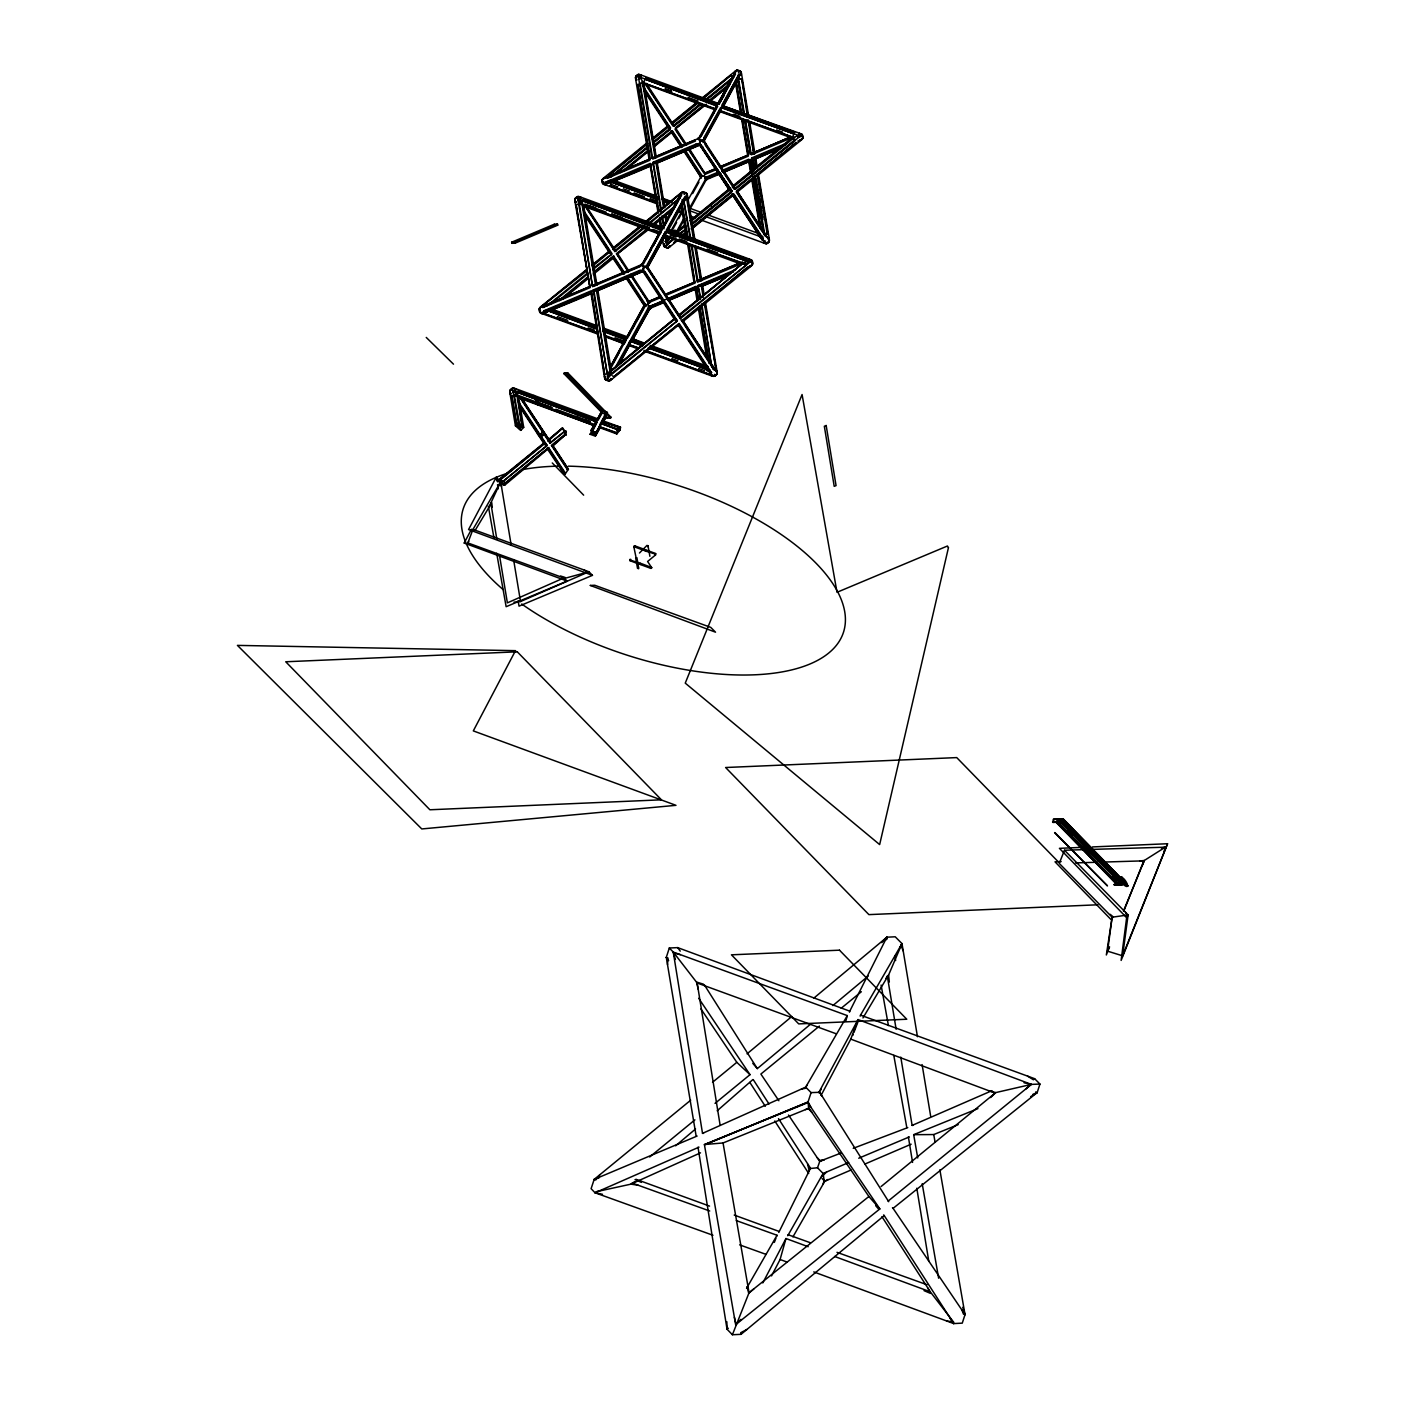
<?xml version="1.0" encoding="UTF-8"?>
<svg xmlns="http://www.w3.org/2000/svg" width="1405" height="1405" viewBox="0 0 1405 1405"><rect width="100%" height="100%" fill="white"/><g stroke="black" fill="none" stroke-linecap="round" stroke-linejoin="round"><path stroke-width="1.5" d="M670.238 246.279L669.272 246.736A2.67 1.546 87.5 0 0 670.185 246.349L669.57 245.594L668.288 247.684A1.932 1.546 67.1 0 1 667.164 247.737L666.058 246.525L668.2 243.188L666.462 242.538L667.076 243.609M699.497 143.802L698.531 144.135A2.67 1.177 18 0 0 700.076 144.715C697.161 141.343 704.853 139.341 703.642 140.693L704.046 139.657A2.67 1.546 87.5 0 1 704.327 141.255L704.309 141.378M644.702 305.939L643.982 305.324A2.845 1.633 87.5 0 0 644.175 306.782M647.933 267.653L647.933 267.53A2.845 1.633 87.5 0 0 647.652 265.826L647.354 268.109L665.232 235.478L743.21 263.648M700.656 177.645A2.67 1.546 87.5 0 1 700.603 176.819L701.376 177.733M665.952 232.001L745.897 260.838L744.404 264.614L743.614 263.806L748.092 263.227A2.845 1.633 87.5 0 0 747.811 261.523C751.306 260.575 755.135 265.194 749.532 265.896L750.867 265.65M797.847 136.636L798.514 137.216A2.67 1.546 87.5 0 0 798.251 135.618L791.805 138.024L732.83 185.934L735.535 188.709L799.498 136.759A2.67 1.827 -44.2 0 1 802.571 136.636A2.67 1.827 -44.2 0 1 801.517 139.85L737.572 191.8L769.29 240.589A1.932 1.721 29 0 1 768.904 241.765L766.831 243.451A1.932 1.546 67.1 0 1 765.707 243.486L759.806 236.479L731.9 194.136M667.533 964.673L667.867 957.894L666.304 957.385L669.307 948.006L677.684 947.62L849.779 1011.161L886.871 937.205L895.231 936.784L901.992 943.616L917.465 1036.714M638.854 567.954L638.502 568.814M510.559 392.856L511.42 393.892L510.278 393.927L509.927 391.328A2.055 1.827 28.9 0 1 510.331 390.081L511.912 389.413L513.492 392.504A2.845 1.949 -44.2 0 1 514.845 391.398L518.779 397.931L523.714 427.383L520.851 430.369L515.424 425.82L509.875 392.803A2.845 1.633 87.5 0 1 510.981 389.378A2.845 1.633 87.5 0 1 513.018 391.468L518.498 424.082L522.291 427.243L517.479 394.594C509.488 395.911 518.445 393.014 517.04 395.947L515.776 396.07L516.215 394.91M513.422 392.61L514.564 392.557M575.523 201.161L576.401 202.267C574.821 202.654 574.03 197.859 576.717 197.684M597.002 285.162L583.76 206.324L579.545 200.95C576.12 200.16 577.051 193.433 580.792 198.702L581.178 197.508A2.845 1.633 87.5 0 0 580.125 197.912L580.072 197.982M636.237 78.926L637.045 79.892L635.956 79.945L635.64 77.486A1.932 1.721 29 0 1 636.026 76.309L637.501 75.694L638.994 78.592A2.67 1.827 -44.2 0 1 640.259 77.556L643.947 83.703L656.047 155.727M638.924 78.698L639.995 78.645M716.392 371.693L715.531 370.586C717.973 369.954 716.936 377.137 714.46 374.485A2.845 1.633 87.5 0 0 716.427 374.749A2.845 1.633 87.5 0 0 717.077 371.658L705.573 303.269M691.91 227.153L732.655 194.066L764.97 242.995A2.67 1.827 -44.2 0 0 768.061 242.854A2.67 1.827 -44.2 0 0 769.097 239.64L765.251 234.811M754.59 168.705L753.256 160.679L751.745 160.732L751.412 159.222L785.606 144.768M756.241 178.734L762.546 217.125L760.614 217.775L759.35 217.722L752.729 177.452M637.343 75.571L638.081 74.641A1.932 1.546 67.1 0 1 639.205 74.588L641.172 76.537L641.523 75.413L640.364 75.571M641.962 264.667L642.19 263.806A2.845 1.949 -44.2 0 0 640.838 264.913L643.929 266.81L643.543 271.2A2.845 1.264 18 0 1 641.786 270.585L642.805 270.234M649.619 309.082L651.095 307.941A2.845 1.949 -44.2 0 1 649.725 309.047L650.445 306.079L649.426 305.693L630.898 339.202L643.437 344.102M697.688 138.867L698.917 137.778A2.67 1.827 -44.2 0 0 697.635 138.814L699.023 137.725M706.294 179.454L705.96 180.262A2.67 1.827 -44.2 0 0 707.277 179.278L704.783 178.014M767.657 242.45L767.516 242.468A2.67 1.546 87.5 0 0 768.974 241.765A2.67 1.546 87.5 0 0 769.343 239.201L758.314 173.605M678.527 323.975L678.914 324.818L610.912 380.053A2.845 1.949 -44.2 0 1 609.419 380.79L605.379 379.526L605.678 376.487L604.519 376.54L605.256 377.717M607.223 379.754L609.542 375.89L607.68 375.223L608.33 376.329M664.179 244.892L663.494 243.803A2.67 1.827 -44.2 0 0 664.126 244.839L663.968 246.086A1.932 1.387 -33.4 0 0 664.67 246.806L666.023 246.823M694.966 240.044L687.414 195.155A2.845 1.633 87.5 0 0 685.974 193.012A2.845 1.633 87.5 0 0 684.358 194.47L684.481 192.836L682.496 192.064A2.845 1.949 -44.2 0 0 681.004 192.801L645.299 221.797M701.762 98.332L735.412 70.988A2.67 1.827 -44.2 0 1 738.644 72.322L737.765 70.355A1.932 1.546 67.1 0 0 736.624 70.408L734.745 71.743A2.67 1.546 87.5 0 1 735.658 71.356L735.816 71.392M1092.423 846.934L1167.537 843.738L1122.63 955.822L1107.579 951.167L1112.128 917.202L1059.247 863.408L1064.481 850.236L1128.11 914.954L1112.128 917.202L1106.332 954.979L1109.581 946.83M1122.63 955.822L1128.11 914.954L1126.634 917.658L1121.137 960.423L1167.573 843.738M809.245 1170.804L807.541 1164.007M596.124 423.379L597.16 421.939L591.242 434.04L590.047 434.268L595.404 436.147L600.023 427.787L616.813 433.952L617.181 431.405M616.813 433.952L620.149 429.754L620.518 427.208L602.833 420.71L602.446 421.957L607.417 412.42L602.323 410.067L597.283 419.515L602.323 410.067M619.991 427.858L601.972 421.728L620.518 427.208M586.517 269.549L540.626 306.834A2.845 1.949 -44.2 0 0 539.555 308.187L540.398 310.891M801.113 139.499L799.884 139.727L800.551 140.412L802.378 138.761A1.932 1.721 29 0 0 802.764 137.585L801.746 136.039L798.514 137.321M539.45 308.45L541.241 307.01A2.845 1.264 18 0 1 541.61 306.255L544.244 306.536L543.103 305.307L586.939 269.707M543.314 312.472C529.492 319.497 593.454 293.294 590.855 293.663M647.143 142.695L603.395 178.242A2.67 1.827 -44.2 0 0 603.342 182.035L602.165 180.507A1.932 1.721 29 0 1 602.552 179.331L604.378 177.662L609.067 177.434M605.924 183.546C593.086 190.044 651.885 166.036 650.287 165.983M749.813 260.294L749.128 259.275A2.845 1.949 -44.2 0 1 749.743 260.224L748.619 260.382L749.006 259.187M800.253 134.318L799.375 133.422L799.006 134.546L801.623 134.265A1.932 1.387 -33.4 0 1 802.325 134.985L802.167 136.215M1163.955 851.606L1165.711 847.18L1092.388 849.393M676.086 232.088L675.015 230.104L673.013 230.947M539.362 308.696L539.309 308.959A2.845 1.949 -44.2 0 0 540.345 310.839M574.944 199.176L574.891 199.422A2.845 1.949 -44.2 0 0 575.102 200.722M500.619 483.46L501.726 483.812L500.619 483.46L501.269 481.494L502.2 482.635L501.269 481.494M520.851 425.293L520.184 427.278L519.06 426.909L519.727 424.925L520.658 426.066L519.727 424.925M520.184 427.278L514.23 394.717M594.157 432.266L593.437 434.356L592.26 433.969L592.963 431.879L593.946 433.091L592.963 431.879M593.437 434.356L592.453 433.161M823.067 1184.275L824.12 1180.288L823.119 1173.509L817.517 1167.766L809.543 1168.591M845.915 1020.68L847.303 1015.604L673.258 952.063L669.307 948.006M591.997 431.282L591.136 430.299L596.282 420.991L513.931 390.731A2.845 1.264 18 0 1 511.894 388.641A2.845 1.264 18 0 1 515.161 388.5L597.529 418.76M617.304 433.355L600.251 427.085L595.562 435.568L594.578 435.234L601.217 423.168L619.623 430.422L601.358 423.695L596.317 432.793L595.351 432.459M596.317 432.793L591.136 430.299M617.006 430.053L617.884 428.56L619.201 430.229L617.006 430.053L617.884 428.56M618.534 431.019L619.394 429.526M534.796 396.368L535.042 397.755M537.975 399.775L538.466 401.057L536.938 401.83L536.447 400.583M564.441 431.774L565.758 431.107L564.441 431.774L564.898 432.968L566.268 432.055L564.898 432.968M541.487 433.021L541.61 435.023L540.486 434.988M541.61 435.023L541.873 434.092M787.766 1235.733L823.119 1173.509L848.69 1162.532M808.174 1246.709L785.975 1238.525L780.091 1259.495L771.538 1275.916M849.445 1012.197L849.779 1011.161M647.635 546.633L648.074 545.632M699.936 136.25L700.955 136.619L717.692 106.394L716.849 105.393L639.398 76.924A2.67 1.177 18 0 1 637.484 74.957A2.67 1.177 18 0 1 640.557 74.834L718.025 103.285L735.728 71.374L733.147 77.819L706.188 99.72M883.622 1214.921L884.219 1215.571L741.05 1334.329L732.409 1334.75L749.058 1292.705L868.887 1196.498L808.999 1108.194L723.048 1142.967L704.397 1144.531L735.658 1324.687L879.846 1208.932L807.805 1102.679L811.089 1092.616L805.697 1087.136L702.518 1133.361L673.258 952.063L697.179 983.008L720.15 1125.387M514.95 389.29L516.197 389.132L515.811 390.327L513.721 388.237A2.055 1.633 67.1 0 0 512.526 388.289L511.666 389.343M515.74 396.052L517.093 392.223L596.651 421.746M517.62 391.591L597.424 420.429L517.848 390.924M579.545 200.95L579.931 199.738L578.684 199.826M597.511 333.213L545.14 313.982L546.475 310.154L595.527 328.173M596.282 285.18L582.46 202.987L578.597 203.356L582.443 202.952L582.021 204.34L580.757 204.445L582.074 200.616L661.773 229.893L660.666 233.283M546.703 310.435L546.071 312.121M582.601 199.984L662.405 228.804L582.829 199.299M606.047 181.983L607.083 181.438M656.363 202.882L610.209 185.917L611.544 182.123L656.732 198.737L611.965 182.158L610.051 180.191M715.602 109.274L643.648 82.948L644.983 79.154L716.901 105.586M601.34 412.087L564.072 373.818L564.371 372.852L567.62 372.711L610.876 417.109L610.56 418.075L607.311 418.216L604.326 415.16M610.56 418.075L567.304 373.677L567.62 372.711M641.962 265.405L642.296 263.771M642.19 264.667L661.263 229.384L578.913 199.124A2.845 1.264 18 0 1 576.875 197.034A2.845 1.264 18 0 1 580.142 196.893L662.51 227.153L681.653 192.52A2.845 1.264 18 0 1 684.938 192.38A2.845 1.264 18 0 1 686.975 194.47L667.428 230.35L667.814 229.103L750.182 259.363A2.845 1.264 18 0 1 752.202 260.838L751.974 262.173M610.156 371.763L674.172 318.935L642.805 271.323L643.191 270.129L593.296 290.87L642.138 270.252A2.845 1.633 87.5 0 0 643.244 266.845A2.845 1.633 87.5 0 0 641.207 264.737L593.033 285.32M610.051 372.94L611.175 369.515L597.915 290.677L642.893 271.411L597.213 290.695L610.543 370.604M590.978 430.914L596.282 420.991M609.173 380.825L610.982 378.454L611.632 379.245A2.845 1.633 87.5 0 1 610.666 379.666L610.543 379.684M610.578 366.529L625.682 338.904L603.096 330.614M644.579 304.745L626.665 337.428L644.579 304.745L647.846 304.604L649.918 306.975L631.951 339.606M662.51 227.153L662.018 228.418M603.693 331.176L626.173 339.448L625.085 342.82L604.642 335.321M626.472 339.413L626.981 337.832M600.479 423.168L599.373 426.558L617.357 432.898M599.988 426.786L601.217 423.168M601.358 423.695L620.149 429.754M642.015 345.771L629.861 341.099L628.755 344.488L637.677 347.492M647.178 266.002L665.461 231.562L745.897 260.838M629.37 344.717L630.599 341.099L642.946 345.63M666.198 231.544L664.969 235.179L666.427 243.627A2.67 1.546 87.5 0 1 665.39 246.841A2.67 1.546 87.5 0 1 663.476 244.874L662.405 238.534M619.342 363.93L629.633 345.015L636.869 347.685M746.512 260.153L746.88 258.994L667.199 229.682L666.269 233.985L665.215 233.599M644.403 343.962L632.232 338.623L644.544 343.154M607.311 418.216L604.642 414.194M649.057 222.974L679.159 198.527L677.192 202.32M680.125 197.49L680.67 194.61L681.671 194.979L663.142 228.488L662.071 228.102L680.67 194.61M679.809 197.069L682.76 192.028M645.861 305.184L645.071 304.147L645.404 306.378L646.282 305.675L628.105 278.067M647.846 301.829L648.495 302.514L648.97 301.179L647.846 304.604M668.692 240.395L669.746 237.182L667.498 242.503M698.426 300.055L696.142 286.286L648.97 306.799L650.445 306.079M684.095 198.649L668.288 228.014M649.426 305.693L648.337 309.082L649.321 309.451L650.304 306.659M703.905 137.831L704.924 138.094L703.87 141.325L702.834 141.08M668.323 230.192L684.305 201.389L684.147 198.843L687.326 198.456L694.211 239.482M681.864 199.914L683.901 202.021L684.99 199.914M667.199 229.682L666.304 230.209L684.85 196.7L685.833 197.069C684.516 201.196 689.363 191.15 684.709 193.17M703.835 141.448L720.8 110.767L792.719 137.198L719.536 110.837L702.799 141.062M678.72 218.706L682.11 212.348L678.246 210.926M717.744 104.111L736.027 70.724A2.67 1.177 18 0 1 739.118 70.601A2.67 1.177 18 0 1 741.032 72.568L722.556 106.183L794.703 132.175L721.766 105.375L738.486 75.132L739.539 75.519L738.45 78.873L722.908 106.956M703.044 142.572L721.854 107.219L799.305 135.688A2.67 1.177 18 0 0 802.396 135.547A2.67 1.177 18 0 0 800.481 133.58L722.785 105.814M718.745 103.619L734.903 73.815M705.907 180.349L706.153 178.119L704.239 176.152L705.292 172.92L715.373 168.67M722.767 104.954L738.486 75.132M740.347 74.325C740.066 71.427 742.736 75.326 740.347 74.325L723.61 105.919M639.855 564.195L640.241 563.317M644.684 549.618L644.298 550.514L634.919 547.054M640.856 564.564L641.224 563.668M645.299 550.883L645.685 549.987M644.368 350.442L708.981 374.169L709.964 371.412L708.682 371.341L708.735 369.814L649.11 347.896M744.457 263.596L664.354 234.951M710.069 371.113L709.174 369.972L710.298 370.376M744.545 264.667L744.457 263.367M701.798 303.989L711.791 367.39L713.055 367.372L712.844 368.725L715.865 368.356L704.994 303.638M715.285 375.117C714.53 377.576 710.105 375.346 711.141 374.151L709.964 371.412M747.372 262.612L747.811 261.523M792.473 137.637L793.807 133.844L721.889 107.412M764.583 242.591L763.389 242.661L763.758 241.537M1053.434 819.273L1058.527 819.537L1057.649 822.241L1053.012 822.434L1053.434 819.273L1059.669 818.887L1122.981 883.868L1127.653 885.993L1125.054 882.867M1053.012 822.434L1053.891 819.747M1056.648 822.61L1116.922 884.5L1056.56 822.838L1058.492 822.522M1058.527 822.434L1118.503 884.448L1122.296 884.57L1119.17 885.01L1057.192 821.767L1058.07 819.08M1058.615 822.961L1059.669 818.887M1061.161 819.15L1063.111 818.746L1126.406 883.727L1063.005 819.062L1061.161 819.15L1124.193 883.85L1126.406 883.727M1059.756 824.753C1062.18 817.605 1059.739 829.986 1056.876 821.802L1057.825 818.975L1121.12 883.956L1057.754 819.097M939.875 1169.821L965.024 1314.606L962.267 1323.141L953.696 1323.58L813.758 1271.911M892.456 1207.72L893.088 1208.353L1037.171 1092.598L1039.946 1084.063L1034.642 1078.689L860.527 1015.13L860.159 1016.149M690.68 1100.203L594.174 1179.392L591.101 1188.683L595.053 1192.775L712.967 1235.258M817.517 1167.766L820.046 1160.565L824.191 1159.828L819.659 1161.303L788.468 1115.008M602.692 412.262L602.06 410.875M606.925 413.79L606.012 413.351L604.782 416.986L605.731 417.426L603.026 422.378M778.774 1232.448L810.527 1168.222L778.493 1118.643M821.187 1095.18L850.763 1039.12L858.051 1019.591L1031.41 1084.397L1039.946 1084.063M776.684 1236.295L777.035 1235.258L736.325 1220.594M496.685 553.289L506.134 606.697L567.128 581.126L564.213 578.122L467.847 542.91L472.976 529.386L500.707 481.81L496.228 477.279L468.568 529.544L592.453 575.348L519.042 606.152L518.076 600.673M852.817 1035.415L853.186 1034.396M539.942 310.698L539.977 312.402L541.979 312.788M602.745 181.86L602.605 183.089A1.932 1.387 -33.4 0 0 603.307 183.827L604.659 183.827M740.804 73.236L740.962 71.989A1.932 1.387 -33.4 0 0 740.259 71.269L738.89 71.339M1057.719 819.291L1059.581 819.22L1122.613 883.921C1133.765 893.58 1123.017 872.505 1119.188 878.072L1122.858 883.727L1113.954 884.588L1119.17 885.01L1115.429 881.444L1116.712 878.827L1122.279 884.588L1118.854 885.027M1124.931 883.183L1127.706 886.046L1122.929 883.727L1119.645 879.864L1123.052 883.394L1127.829 885.73M1142.669 864.813L1144.32 860.475L1164.78 847.549M853.959 1032.359L857.84 1022.225M774.348 1242.371L775.894 1238.314M1116.712 878.827L1115.429 881.444M519.06 426.909L519.534 425.697M592.26 433.969L592.769 432.705M1107.579 951.167L1109.037 947.479M1123.473 911.072L1144.32 860.475L1139.947 860.966M511.157 544.912L500.707 481.81L489.941 504.975M899.92 947.55L901.992 943.616L888.61 974.982L885.888 978.407M1123.912 910.809L1143.354 861.968M733.147 77.819L735.728 71.374M501.726 483.812L502.393 481.862M580.739 204.428L581.196 203.304M665.461 231.562L646.915 265.071L647.898 265.422L646.967 267.723M679.159 198.527L649.777 223.465M609.682 372.94L608.681 372.641L610.156 371.781L596.387 289.869L593.138 290.01L607.663 376.364A2.845 1.633 87.5 0 1 606.538 379.789A2.845 1.633 87.5 0 1 604.501 377.699L590.803 292.17M608.822 375.17L610.209 372.079L610.982 372.887L607.136 373.273L593.964 290.853M610.631 370.709L674.207 318.917M683.655 200.019L684.147 198.843M644.632 305.605L627.526 278.19M714.021 368.654L712.844 368.725M647.055 545.333L639.451 553.026M648.004 545.807L649.883 556.31M549.864 443.014L564.072 431.827L549.987 443.26L519.393 396.754M680.143 318.426L680.6 317.425L647.336 267.477M541.048 307.274L541.663 306.237M603.799 178.646L603.922 178.365A2.67 1.177 18 0 1 604.308 177.697M748.707 262.314L748.092 263.35M593.332 274.361L613.669 257.835L613.23 256.957M521.712 399.547L548.301 439.923L562.492 427.893L564.828 431.036L565.952 434.356L551.831 445.982L553.078 445.894L568.463 469.252L565.003 474.205L548.249 448.564M637.94 567.497L637.536 568.41L635.657 557.89M733.919 74.799L735.535 74.061L718.816 104.286L717.569 104.374L645.65 77.942L718.816 104.286L724.33 94.82M575.031 198.913L575.154 198.685A2.845 1.949 -44.2 0 1 577.718 196.577L577.964 196.524M762.792 1282.941L785.975 1238.525M464.177 543.033L471.483 529.228M821.24 1089.332L818.694 1092.686L858.051 1019.591M499.319 484.426L500.707 481.81M812.02 1112.461L808.63 1108.896L808.174 1101.977L705.363 1144.478L808.174 1101.977L810.738 1107.017M808.999 1108.194L805.504 1109.616M734.534 73.692L717.955 103.549M644.983 79.154L716.62 106.007M643.648 82.948L715.812 108.94L715.373 109.941L643.947 83.703L642.032 81.736M582.074 200.616L661.017 230.139M611.544 182.123L657.066 199.387M610.209 185.917L657.698 202.847M546.475 310.154L596.563 329.086M545.14 313.982L598.512 333.073M517.093 392.223L596.001 421.728M716.849 105.393L698.847 137.953A2.67 1.177 18 0 0 700.761 139.92A2.67 1.177 18 0 0 703.835 139.797L721.854 107.219M702.377 133.212L707.435 124.044M709.472 120.391L714.548 111.223M699.813 138.094L701.885 134.336M703.958 130.595L706.03 126.836M708.102 123.078L714.337 111.82M718.622 104.093L722.767 96.576M724.84 92.835L730.038 83.439M703.905 137.708L720.625 107.483L793.807 133.844M661.263 229.384L642.12 264A2.845 1.264 18 0 0 643.016 265.527A2.845 1.264 18 0 0 645.826 266.458L647.196 266.669M646.282 258.169L651.305 249.107M653.307 245.489L658.313 236.444M659.314 234.635L659.911 233.546L582.899 205.218M661.773 229.893L643.613 263.824L642.594 263.455M663.142 227.715L665.18 224.027M670.255 214.842L672.293 211.172M646.195 258.643L648.267 254.885M653.466 245.489L659.7 234.231L583.76 206.324M663.002 228.225L668.2 218.846M670.273 215.088L672.363 211.33M674.435 207.571L677.561 201.934M665.232 235.478L647.371 267.775L678.58 315.335L742.209 263.754L678.58 315.352M670.923 230.929L682.356 210.276M687.66 200.669L701.165 176.275L704.239 176.152M672.363 230.192L676.613 222.534M692.612 193.609L698.97 182.123M675.928 232.756L684.235 217.74M677.368 232.036L684.779 218.618M690.189 208.853L706.083 180.121A2.67 1.177 18 0 0 704.66 178.382M610.104 367.091L625.682 338.904M626.876 338.025L603.044 328.752M613.862 361.981L618.85 352.971M623.715 344.172L624.4 342.873M626.173 339.448L610.314 369.234M628.053 336.339L630.178 332.511M632.303 328.665L634.428 324.818M636.553 320.99L642.91 309.469M646.089 304.534L627.543 338.025L604.396 329.753M615.724 366.67L629.861 341.099M631.354 339.659L630.353 341.538M617.48 365.282L630.986 340.871L643.314 345.384M631.987 339.395L649.883 306.712L663.599 300.916M616.953 366.565L630.933 341.485M618.92 364.404L629.633 345.015M633.427 338.184L649.321 309.451M632.672 339.834L649.812 308.854A2.845 1.264 18 0 0 648.302 306.975M597.037 420.025L598.161 420.095L603.008 411.314M590.047 434.268L593.788 427.524M594.333 426.242L595 424.942M598.056 419.498L600.831 414.493M606.012 413.351L601.322 421.816L607.417 412.42M594.578 435.234L601.603 422.94M603.079 422.203L605.731 417.426M746.88 258.994L666.953 230.121M708.981 374.169L645.843 350.495M746.547 1288.35L777.035 1235.258M792.947 1236.874L824.788 1181.271L827.984 1179.462M860.527 1015.13L901.992 943.616M862.969 1017.94L888.61 974.982L889.312 982.042M718.816 104.286L717.815 103.917L718.833 104.251L724.014 95.347M467.847 542.91L468.796 541.294M475.136 530.388L491.768 502.691L492.242 507.381M801.482 1089.033L806.365 1088.137L805.697 1087.136L847.303 1015.604M635.938 556.96L633.743 546.334M749.884 260.206L752.132 260.856A2.845 1.264 18 0 1 751.341 261.927L751.113 261.962M1111.952 918.589L1113.094 916.78L1110.213 914.321M1127.126 916.376L1128.11 914.954M563.686 473.626L564.476 472.73L549.32 449.74M564.74 474.1L565.39 473.134L548.863 448.055M567.128 469.762L568.2 469.13L552.499 445.297M578.403 200.985L578.474 200.897A2.845 1.949 -44.2 0 1 579.826 199.791L579.931 199.738M640.768 265.018L641.909 264.965M805.697 1087.136L807.102 1085.257M750.252 266.616L750.358 266.493A2.845 1.264 18 0 0 750.709 265.896L750.692 265.844M599.988 1174.615L595.702 1180.007L594.174 1179.392L697.143 1136.03M515.091 389.589L515.143 389.519A2.845 1.633 87.5 0 1 516.127 389.115L516.197 389.132M680.231 193.679L680.283 193.609A2.845 1.633 87.5 0 1 681.249 193.188L680.933 194.399M711.141 374.151L711.791 374.942A2.845 1.633 87.5 0 1 710.825 375.363L710.912 375.346M640.487 75.852L640.54 75.782A2.67 1.546 87.5 0 1 641.47 75.396L641.523 75.413M821.398 1177.056L826.597 1172.016M881.743 942.65L886.871 937.205L887.205 938.803L885.343 940.226M515.424 425.82L518.287 422.835L523.714 427.383M516.759 425.891L511.719 395.859L516.759 425.891L519.99 429.649L519.27 425.452M518.498 424.082L522.871 426.663L519.235 426.137M735.658 1324.687L740.962 1319.365M603.851 178.505L605.046 178.347M990.613 1097.568L995.724 1092.598L1031.41 1084.397L1024.017 1082.746M1122.718 883.85L1119.188 878.072M1119.03 878.195L1121.682 876.861M1025.597 1089.191L1030.55 1084.783M602.499 1194.303L595.053 1192.775L599.25 1190.913M700.515 1152.838L630.933 1184.152L596.3 1191.703M753.941 1288.789L748.707 1293.303L747.039 1286.629M561.895 579.141L588.923 571.765L592.453 575.348M1034.642 1078.689L1033.395 1079.76L1027.529 1076.09M675.612 1145.795L695.563 1128.988M717.182 1110.775L752.94 1079.514M747.056 1053.838L791.805 1016.5M813.706 998.235L886.871 937.205M752.781 1063.357L757.313 1068.608L810.966 1023.841M832.866 1005.576L868.237 976.053M497.563 481.827L537.799 448.476M881.111 1186.523L995.724 1092.598L988.98 1090.789M888.101 1201.117L1031.41 1084.397M712.528 1082.289L736.817 1062.338L750.007 1074.667L715.022 1103.382M649.69 1156.982L694.913 1119.873M778.879 1100.765L760.878 1074.052L819.414 1026.089M841.226 1008.228L861.353 991.737M652.201 138.586L667.34 126.292L670.132 129.348L653.167 143.134M671.467 122.938L696.704 102.425M647.336 143.152L608.751 175.502L647.758 143.819M652.412 139.025L668.499 125.906L645.088 90.377M697.372 102.495L671.801 123.271L673.82 125.344M702.149 98.631L731.162 75.045L733.182 77.117L731.162 75.045L702.763 99.123M652.851 139.675L668.113 127.275L644.017 90.71M672.24 123.921L697.881 103.092M610.332 176.925L647.652 146.612M652.745 142.467L670.519 127.978L642.436 85.336M701.06 103.215L672.942 126.029L644.842 83.387M706.171 99.07L733.182 77.117M611.087 176.977L648.162 146.858M653.202 142.748L670.062 129.067M674.189 125.712L701.148 103.812M614.161 174.817L648.074 147.262M672.24 123.921L674.26 125.993L701.394 103.952M706.487 99.825L731.917 79.154M620.553 172.604L647.687 150.563M654.467 145.049L671.432 131.262L672.082 132.158L653.553 147.209M704.256 104.356L675.436 127.785L686.659 144.838M709.349 100.212L729.704 83.685M623.961 170.585L648.653 150.528M653.606 146.506L672.591 131.087L681.969 145.295M704.994 104.76L674.997 129.137L685.517 145.119M710.052 100.651L730.249 84.247M624.909 170.479L648.495 151.319M706.539 104.163L675.858 128.435M709.911 101.423L728.44 86.372M690.68 221.674L729.476 190.184L699.778 145.207L700.638 144.522L731.917 191.01L692.735 222.78M699.778 145.207L700.638 144.504L731.917 191.01L702.553 148.421L702.658 146.594L701.798 147.279L731.039 191.712L731.777 191.115L729.002 189.57L699.514 144.048L698.443 144.083M693.982 164.543L700.99 176.205L701.868 175.502L685.464 150.634M591.628 265.405L608.628 251.6L611.509 254.551L592.875 269.707M613.019 248.035L640.206 225.942M592.014 265.598L608.874 251.899M586.675 207.94L613.283 248.316L639.609 226.943M646.353 221.463L678.334 195.488L680.354 197.771M587.395 270.34L543.12 305.324M592.471 266.23L610.069 251.653M612.949 249.581L641.628 226.275M646.704 222.166L678.334 195.488M547.089 305.781L587.448 273.027M594.104 267.6L612.088 253.725L583.532 210.416M614.547 251.003L644.122 226.995M615.724 250.687L614.846 251.39L615.46 250.266M550.216 304.253L587.782 273.834M644.702 227.592L614.969 251.653L584.41 205.2M560.068 299.458L588.607 276.293M593.63 272.201L613.774 255.833L593.296 273.308M648.127 227.926L616.374 253.725L628.404 272.008M653.132 223.852L674.857 206.201M624.364 274.08L612.966 257.15L613.845 256.448L624.575 272.728M616.602 254.059L617.462 253.357L628.896 271.007M559.664 300.635L588.274 277.4M649.198 227.909L616.813 254.375L648.566 229.507M654.186 223.852L672.275 209.169M562.825 299.142L588.256 278.489M653.641 225.362L673.979 208.853M674.786 233.072L684.902 224.87M689.96 220.761L728.703 189.271L731.496 192.257L691.453 224.782M674.347 238.657L667.674 244.066L665.232 241.344L669.57 237.849M676.262 232.405L684.481 225.731M691.049 220.409L729.827 188.832M792.49 137.989L732.304 186.988L734.323 189.06L794.51 140.061L792.508 138.006L794.931 140.728L735.57 188.955L732.953 185.952M667.322 240.641L670.659 237.937M677.333 232.51L685.675 225.731M733.551 186.883L792.929 138.656M667.674 244.066L673.188 238.622M679.598 233.406L686.448 228.857M674.207 238.534L667.463 244.013A2.67 1.827 -44.2 0 0 666.427 247.227A2.67 1.827 -44.2 0 0 669.5 247.104L679.598 238.903M679.247 234.442L685.974 228.98M691.752 224.501L731.425 192.064M679.353 234.582L686.026 229.155M676.648 239.553L673.68 242.96L677.069 240.202M681.724 235.425L686.817 231.281M691.242 228.681L733.919 194.013L763.178 238.428L762.3 239.149L760.281 237.076L732.462 194.838M692.331 227.803L733.041 194.733M682.971 236.163L686.325 233.423M691.383 229.331L733.445 195.155M713.951 376.329L714.197 376.259A2.845 1.949 -44.2 0 0 716.585 374.555A2.845 1.949 -44.2 0 0 716.813 372.132L683.304 321.253L751.289 266.019A2.845 1.949 -44.2 0 0 752.413 262.595A2.845 1.949 -44.2 0 0 749.128 262.735L680.266 318.689L647.705 269.198L648.443 268.601M647.002 301.232L648.583 301.478M649.022 303.304L649.742 302.725L648.671 302.778M760.281 237.076L761.159 236.356L733.059 193.714M609.103 373.063L610.841 375.065L609.032 371.833M608.822 372.992L675.348 318.689L644.122 271.288M679.932 315.247L743.614 262.507M610.42 374.433L676.49 321.464M679.827 318.022L746.073 265.229L744.053 263.156M643.543 271.2L642.84 270.48L644.087 272.219L644.93 271.534L677.368 320.762L608.751 376.768A2.845 1.949 -44.2 0 0 607.399 379.262A2.845 1.949 -44.2 0 0 608.699 380.825L608.927 380.843M612.562 375.785L613.634 376.874L679.142 323.466L711.58 372.711L709.613 372.29M680.845 320.006L682.76 320.393L715.057 369.726L714.32 370.34L681.671 320.744L747.478 267.301L682.11 321.411L683.304 321.253M498.406 479.948L543.647 443.207L546.527 446.175L502.586 481.774L499.126 482.003M543.893 443.506L497.423 481.265L503.833 480.861L504.799 485.094L503.201 484.479L548.793 447.457L503.376 485.199M547.634 440.468L562.492 427.893M499.284 480.738L545.087 443.278L520.921 406.607M547.968 441.188L562.632 428.297M517.339 400.179L547.107 445.35L502.586 481.774M565.565 433.829L551.392 445.332L567.602 469.973M504.799 485.094L548.108 448.862M553.078 445.894L565.952 434.356M708.682 371.341L709.56 370.639L679.669 325.257M679.282 323.694L613.634 376.874M614.582 250.968L615.899 251.003L586.324 206.394M679.897 317.969L681.021 317.706M549.601 442.575L550.742 442.294M728.352 1328.217L727.035 1329.218L732.409 1334.75M634.691 1181.623L630.933 1184.152L638.098 1185.205M538.326 433.267L537.465 433.846L540.539 437.096L545.21 433.969L543.823 433.829M537.764 434.163L538.677 433.548L540.82 435.813L539.924 436.428M1030.655 1096.673L1037.171 1092.598L1035.643 1091.966M604.73 413.439L602.815 413.492M753.256 160.732L750.059 161.206L751.728 171.357M630.863 560.279L629.844 560.525M654.642 553.921L655.678 553.658M746.898 1329.464L740.716 1332.713L741.05 1334.329M536.376 400.829L537.904 400.039M611.702 379.174L610.49 379.613M1054.593 832.673L1107.491 885.905L1054.892 832.55M636.36 79.207L636.307 79.242A2.67 1.177 18 0 0 635.938 79.892M575.611 201.565L575.681 201.547A2.845 1.264 18 0 0 575.242 202.267L575.26 202.32M800.551 140.412L800.604 140.395A2.67 1.177 18 0 0 800.973 139.745L800.955 139.675M767.885 238.183L768.623 238.85A2.67 1.177 18 0 0 768.974 238.2L768.974 238.2M510.647 393.189L510.7 393.154A2.845 1.264 18 0 0 510.261 393.874M716.234 371.306L716.304 371.289A2.845 1.264 18 0 0 716.691 370.586L716.691 370.586M595.053 1192.775L699.005 1147.147M499.653 556.292L507.381 602.868L565.056 577.42L560.507 575.997M513.949 602.201L520.535 601.533L588.923 571.765L472.976 529.386M900.781 1057.122L912.126 1125.405L992.035 1090.649M858.718 1158.229L909.351 1136.908M822.083 1178.514L824.788 1181.271L851.026 1170.014M865.041 1163.99L911.142 1144.197M751.095 153.777L790.962 136.777L750.516 154.023L744.738 119.776M753.941 166.405L752.94 159.801L723.118 172.376M643.297 83.229L639.433 83.633L643.297 83.229L655.485 155.727M606.995 177.258L650.269 158.993L637.73 84.353L649.812 160.311L607.171 178.312L607.153 177.258M651.727 165.158L611.105 182.299L607.856 182.439L607.68 181.368L650.322 163.366L658.453 211.769M661.421 210.451L653.29 162.137L695.932 144.135L699.163 143.995L699.339 145.066L656.1 163.314L652.851 163.454L699.163 143.995M650.62 164.42L604.027 183.862A2.67 1.546 87.5 0 1 602.113 181.895A2.67 1.546 87.5 0 1 603.149 178.663L649.092 159.292L635.587 78.873A2.67 1.546 87.5 0 1 636.623 75.659A2.67 1.546 87.5 0 1 638.537 77.626L651.973 158.273L695.247 139.973L695.422 141.08L652.763 159.064L640.065 83.369M650.497 164.438L658.998 211.084M661.105 212.506L652.921 163.226L698.865 143.837A2.67 1.546 87.5 0 0 699.901 140.623A2.67 1.546 87.5 0 0 697.986 138.656L652.06 158.027L655.836 157.834M607.856 182.439L651.621 164.051M652.921 163.226L657.277 163.033L699.637 145.154M576.068 204.498L589.96 287.235L576.068 204.498L578.07 204.41M511.648 242.222L554.29 224.22L557.522 224.08L557.715 225.186L515.073 243.188L511.824 243.311L511.648 242.222L514.88 242.082L515.073 243.188M511.824 243.311L557.522 224.08M719.395 166.967L748.198 155.042M716.462 168.389L705.486 173.026L705.679 174.115L717.305 169.197M720.344 166.756L748.76 154.778L742.665 118.529M750.498 154.041L788.609 137.953M721.187 167.564L748.321 156.113L742.191 119.636M791.981 137.655L751.271 154.831L745.388 119.724M719.255 174.009L706.364 178.207L706.188 177.153L717.815 172.253M721.696 170.62L748.83 159.169L751.254 173.166M753.624 168.372L751.798 157.869L786.677 143.152M718.254 173.008L706.153 178.119L689.539 208.133L701.798 212.629M722.293 171.305L748.514 160.24L752.869 160.047L724.91 171.849M753.607 171.691L751.482 158.993L783.744 145.365M706.364 178.207L719.132 172.92M722.152 171.551L750.147 159.836M751.412 159.222L754.661 159.081L782.427 147.349M720.906 173.535L706.926 179.436A2.67 1.546 87.5 0 1 705.064 177.733M751.482 158.993L755.837 158.8L779.793 148.684M797.777 141.097L801.763 139.411A2.67 1.546 87.5 0 0 802.817 136.197A2.67 1.546 87.5 0 0 800.885 134.23M683.462 198.86L687.326 198.456M542.593 306.606L589.854 286.567L540.381 307.291A2.845 1.633 87.5 0 0 539.257 310.716A2.845 1.633 87.5 0 0 541.294 312.806L590.135 292.205M641.418 265.598L592.348 285.601L595.632 285.443L581.828 203.216M592.489 286.093L579.211 203.093M590.767 293.417L547.441 311.699L544.192 311.84L544.016 310.733L591.277 290.8L604.624 374.45L591.347 291.45M593.138 290.01L640.399 270.076L640.592 271.165L642.858 271.06L641.699 270.533M544.192 311.84L591.452 291.906M762.546 217.125L761.159 217.178L763.951 233.88L767.815 233.476L757.91 174.501M763.951 233.88L767.815 233.476M631.126 274.116L648.899 301.39L660.719 296.227M664.635 294.576L694.737 282.142L666.233 294.189M740.224 262.665L697.143 280.859L739.574 263.227M648.987 301.46L658.172 297.579M694.825 282.739L689.047 244.277M647.635 303.111L661.421 297.28M665.355 295.63L694.895 283.16L688.239 243.399M700.34 299.37L698.004 285.514L735.061 269.865M667.515 299.265L696.213 286.936L697.828 300.477M733.322 271.499L698.109 286.023L700.726 297.667M663.002 301.46L650.006 306.94L649.163 306.167M668.921 298.949L695.668 287.674M733.48 271.709L698.197 286.602L701.973 285.619L703.571 295.12M649.935 306.185L663.933 301.109M667.867 299.441L695.44 287.814M698.004 285.514L701.253 285.373L728.809 273.729M650.058 307.432L664.407 302.093M668.446 300.389L695.774 288.85M701.71 286.357L728.334 275.117M664.389 302.338L650.726 308.117A2.845 1.633 87.5 0 1 648.636 305.728M668.306 300.688L695.651 289.149M702.061 286.199L728.106 275.45M747.636 267.213L751.552 265.563A2.845 1.633 87.5 0 0 752.659 262.138A2.845 1.633 87.5 0 0 750.621 260.048M715.865 368.356L704.344 303.761M738.152 79.646L743.842 113.542L737.959 79.4L741.805 78.996L747.917 115.368M750.059 161.206L752.044 160.591L753.695 170.69M759.35 217.722L761.334 217.108L754.696 176.749M704.397 1144.531L807.805 1102.679M917.728 1157.966L913.689 1134.678L977.915 1108.615M913.689 1134.678L933.745 1134.555L958.175 1124.65M1032.938 1094.319L1037.171 1092.598M819.659 1161.303L841.226 1152.961M853.239 1148.324L907.788 1127.583M585.481 573.047L588.923 571.765M719.079 111.715L720.554 111.206M594.174 1179.392L599.32 1177.636M640.399 563.229L630.09 560.103M645.123 550.953L655.45 554.079M582.443 202.952L581.196 203.005M648.689 302.971L649.742 302.725M609.77 373.15L610.982 372.887M517.462 394.577L516.215 394.629M629.686 559.506L630.722 559.295M654.888 554.905L655.854 554.694L647.6 561.491L651.815 567.831M643.929 266.81L646.089 266.476M1161.338 847.97L1165.711 847.18M639.187 77.591L640.364 77.521M579.931 197.666L581.003 197.508M513.703 391.451L514.95 391.363M646.335 266.458L646.563 266.423A2.845 1.264 18 0 0 647.424 265.966L666.585 231.333L748.935 261.593A2.845 1.264 18 0 0 750.621 261.962L750.867 261.962M1114.534 885.203L1117.08 884.167M1122.051 883.921L1058.755 818.922L1057.491 822.803L1117.59 884.483L1124.193 883.85M1122.507 884.149L1125.493 883.763M912.126 1125.405L913.11 1125.335M503.008 484.497L502.182 484.549M737.959 79.4L741.805 78.996L747.284 115.509M794.879 137.883L791.805 138.024L720.379 111.785M699.339 145.066L696.107 145.207L695.932 144.135M751.798 157.869L755.029 157.746L756.856 168.179M653.29 162.137L656.521 161.996L664.038 206.623M752.94 159.801L749.708 159.942L751.851 172.745M607.68 181.368L610.929 181.227L611.105 182.299M706.188 177.153L709.437 177.012L709.613 178.066M706.276 179.225L707.347 179.19M686.255 196.366L687.396 196.314A2.845 1.949 -44.2 0 0 686.729 195.207L687.326 196.156M690.171 238.868L683.796 200.88L690.733 238.2M557.715 225.186L554.466 225.327L554.29 224.22M762.88 236.356L759.806 236.479L706.75 216.985M663.494 243.803L664.565 243.75L664.126 244.839M744.984 262.243L697.407 282.194L691.067 244.628M593.332 291.116L596.581 290.976M541.241 307.01L542.383 306.957M544.016 310.733L547.248 310.61L547.441 311.699M650.006 307.888L651.165 307.836M712.194 366.073L692.279 336.129M564.072 373.818L567.304 373.677M708.717 369.814L648.074 348.001M604.659 374.45L605.836 374.397M511.086 396.122L513.088 396.034M517.865 396.842L594.719 425.838L518.779 397.931L516.724 395.841M607.627 417.25L610.876 417.109M1052.556 821.978L1057.192 821.767M1056.56 822.838L1058.422 822.768M1113.954 884.588L1118.766 884.412M1117.59 884.483L1122.296 884.57M1097.867 904.785L868.905 914.62L725.612 767.516L956.735 757.594L1058.878 862.442M1081.464 847.391L1059.423 848.339L1126.634 917.658M1061.161 861.564L1055.032 861.827L1110.898 919.432M811.089 1092.616L819.677 1092.3L888.715 1201.714M1064.481 850.236L1083.747 849.656M1075.545 862.898L1097.024 862.266M1105.594 862.003L1143.371 860.861M702.518 1133.361L703.484 1133.361M1119.522 880.18L1121.91 880.32M713.477 376.312L713.459 376.294A2.845 1.949 -44.2 0 1 712.423 375.697L678.387 324.274M763.389 242.661L763.547 242.679A2.67 1.546 87.5 0 0 764.373 242.292L764.425 242.222M682.988 192.011L683.234 192.046A2.845 1.949 -44.2 0 1 684.446 194.224M578.21 196.524L578.456 196.56A2.845 1.949 -44.2 0 1 579.492 197.157M946.619 1320.963L953.486 1321.965L953.696 1323.58L950.289 1318.505M704.836 173.377L704.818 173.465A2.67 1.177 18 0 1 705.38 173.518M668.2 243.188L668.095 243.17A2.67 1.177 18 0 1 666.55 242.608L666.55 242.608M609.542 375.89L609.419 375.873A2.845 1.264 18 0 1 607.768 375.276L607.68 375.223M649.953 308.187L648.443 306.589M698.654 138.568L700.551 140.588M673.856 952.976L680.371 954.662M703.413 984.15L696.581 982.077L698.18 989.155M962.741 1307.317L965.024 1314.606L963.461 1314.097L962.091 1310.268M788.065 1234.714L810.369 1242.74M836.994 1252.329L927.072 1284.767M632.18 1183.08L709.718 1211.005M739.645 1244.865L765.778 1254.279M697.179 983.008L835.922 1033.676M635.885 1179.252L709.56 1206.105M734.218 1215.079L779.125 1231.447M737.397 78.504L738.45 78.873M665.109 88.849L671.274 91.114M665.513 89.095L671.643 91.343M687.976 97.349L698.18 101.09M733.779 114.174L739.908 116.422M776.631 129.927L782.761 132.175M683.743 200.09L684.797 200.476M615.162 180.806L655.977 195.804M662.106 198.052L672.31 201.811M707.909 214.895L758.928 233.634M656.82 196.77L612.194 180.911L657.399 197.508M662.949 199.018L671.116 202.021M661.509 199.018L671.783 202.794M662.984 200.897L669.096 203.163M688.38 210.241L698.584 213.982M662.897 201.003L669.061 203.268M663.09 201.6L669.131 203.813M611.719 184.635L617.849 186.883M623.434 188.797L629.598 191.062M634.147 192.871L644.333 196.63M650.146 198.597L656.311 200.862M761.44 239.658L765.514 241.151M678.246 210.399L682.356 211.909M657.452 203.971L604.449 184.494A2.67 1.177 18 0 1 602.534 183.107A2.67 1.177 18 0 1 603.342 182.088M677.825 211.453L681.899 212.963M690.979 216.282L695.053 217.793M701.165 220.041L764.355 243.258A2.67 1.177 18 0 0 766.902 243.504A2.67 1.177 18 0 0 767.306 242.327M669.886 234.986L675.928 237.217M584.989 204.076L595.825 207.887M611.667 213.894L622.292 217.599M642.454 225.204L648.618 227.47M680.617 239.219L686.764 241.484M707.295 249.019L717.551 252.795M589.661 206.131L606.012 212.137M612.141 214.385L648.917 227.909M653.009 229.401L659.138 231.649M580.968 204.006L658.629 232.528M743.596 263.789L744.791 264.228M665.004 236.18L740.944 264.087L744.229 263.947L742.191 261.839M550.971 308.766L596.124 325.363M604.343 328.384L626.911 336.673M650.708 345.419L708.173 366.529M551.673 309.873L596.967 326.522M650.568 346.227L707.33 367.091M549.215 309.486L596.212 326.75M649.479 346.315L707.857 367.776M549.741 311.014L596.949 328.349M649.461 347.65L707.786 369.954L678.404 325.468M602.745 331.352L625.436 339.676M706.75 370.674L710.192 371.939M557.399 316.547L567.69 320.34M588.274 327.909L594.456 330.175M615.039 337.744L625.348 341.52M671.836 358.609L678.018 360.874M698.601 368.444L704.783 370.709M605.573 336.181L624.101 343.751L605.573 336.937M597.336 333.916L541.75 313.491A2.845 1.264 18 0 1 540.381 310.962M629.422 345.7L637.659 348.739M643.824 351.004L711.773 375.96A2.845 1.264 18 0 0 714.723 376.119A2.845 1.264 18 0 0 714.46 374.52M551.831 407.397L537.781 402.234L538.361 405.132L533.918 395.385L534.936 397.211M575.892 416.231L589.924 421.395M518.445 395.437L535.832 401.83M537.764 402.55L551.866 407.731M555.906 409.206L578.07 417.355M584.111 419.586L590.153 421.799M515.986 395.613L595.685 424.89M634.533 545.737L644.86 549.531M645.58 549.794L655.714 553.535M641.119 563.493L650.62 567.128M629.826 560.665L639.96 564.389M640.68 564.652L651.007 568.445L650.199 567.357M834.675 1256.492L930.268 1291.792L953.486 1321.965M780.091 1259.495L787.186 1262.111M464.212 543.05L567.146 581.09M850.763 1039.12L994.863 1092.985M924.033 1290.651L930.479 1293.39L927.915 1288.122M635.025 1179.638L641.418 1182.395M740.716 73.201L740.786 73.236A2.67 1.827 -44.2 0 1 741.419 74.202M605.204 377.646L605.274 377.699A2.845 1.949 -44.2 0 1 604.536 376.645L604.519 376.54M584.199 570.044L588.098 572.485M617.199 429.35L618.727 430.334M617.691 429.245L619.201 430.229M634.568 547.458L633.866 546.615M650.972 566.724L651.727 567.655M799.375 133.422L799.498 133.51A2.67 1.827 -44.2 0 1 800.077 134.406L800.077 134.494M798.216 135.512L799.094 136.355M521.94 425.891L522.871 426.663M426.242 337.428L453.499 364.176M817.253 1157.738L820.046 1160.565M703.642 140.693L705.907 143.925L705.064 144.645L734.323 189.06M699.76 145.224L701.798 147.279M668.499 125.906L670.519 127.978M703.132 170.813L705.117 172.85L704.256 173.553L687.87 148.684M764.408 233.722L754.116 218.091M699.848 173.43L701.868 175.502M761.159 236.356L763.178 238.428M712.721 207.483L710.28 204.761M665.232 241.344L667.252 243.416M646.405 267.846L647.705 269.198M680.6 317.425L647.617 267.108A2.845 1.949 -44.2 0 0 644.351 267.249A2.845 1.949 -44.2 0 0 643.227 270.656L676.753 321.534L674.505 319.374M675.348 318.689L677.368 320.762M645.071 304.147L645.738 304.832L644.596 304.885L626.507 277.628M644.263 303.603L646.282 305.675M709.56 370.639L711.58 372.711M1062.18 818.781L1120.962 879.126M1061.267 818.816L1120.048 879.161M1067.519 830.408L1072.015 835.027M1112.584 876.667L1115.588 879.758M564.371 372.852L601.656 411.121M545.087 443.278L547.107 445.35M552.27 462.948L583.655 495.157M634.621 545.878L635.341 546.826M1116.413 878.845L1121.963 884.606M542.137 430.72L542.084 431.985M868.887 1196.498L879.846 1208.932M875.736 1205.736L878.371 1208.792M634.393 546.282L635.113 547.195M651.112 567.866L650.445 567.005M544.543 306.87L542.576 306.501L542.769 307.607L590.03 287.656L574.856 201.196A2.845 1.633 87.5 0 1 575.962 197.771A2.845 1.633 87.5 0 1 577.999 199.861L592.541 286.708L639.802 266.757L639.609 265.668M545.316 444.612L521.29 408.153M566.25 435.199L563.633 431.212M677.684 947.62L680.248 951.132M700.603 176.714L684.885 151.564M696.142 1136.065L666.304 957.385L668.657 960.651M893.088 1208.353L965.024 1314.606M824.12 1180.288L824.788 1181.271M698.689 998.27L750.007 1074.667M666.304 957.385L668.218 960.247M700.955 1008.948L736.817 1062.338M735.57 188.955L704.028 140.869A2.67 1.827 -44.2 0 0 700.937 140.992A2.67 1.827 -44.2 0 0 699.901 144.223L731.496 192.257M703.905 141.852L706.82 146.278M708.981 149.562L731.759 184.125L711.896 154.164M736.325 191.098L744.632 203.69M747.003 207.29L751.745 214.491M706.083 145.33L709.578 150.634M738.345 194.312L741.84 199.598M744.158 203.128L763.934 233.125L754.327 175.941M732.62 194.083L762.3 239.149M646.282 83.369L674.26 125.993M689.012 148.21L705.398 174.044M646.95 85.723L670.308 121.164M676.999 131.332L685.833 144.575M688.678 149.053L703.852 172.095M671.748 130.788L682.286 146.77M684.621 150.335L691.646 160.995M644.473 90.236L670.132 129.348M671.432 131.262L681.39 146.436M670.554 131.139L681.46 147.543M683.392 150.634L700.902 177.223A2.67 1.827 -44.2 0 0 701.499 177.697L701.323 177.68M685.166 325.503L689.925 332.722M617.568 254.955L622.45 262.243M625.945 267.67L628.474 271.376M633.128 278.576L648.689 302.198M630.757 275.591L648.495 302.514M587.237 217.02L608.857 249.827M615.566 260.03L622.749 270.937M584.041 213.139L611.509 254.551M585.885 217.072L609.331 252.514M613.177 258.52L623.416 273.905M625.155 276.68L644.298 305.746M521.202 397.527L550.918 442.61L521.343 398.019M553.5 447.791L555.063 450.197M555.836 451.514L566.162 467.04M519.183 404.658L546.527 446.175M548.688 449.459L565.003 474.205M519.06 404.763L546.369 446.21M519.639 406.783L544.35 444.138M547.002 448.3L563.809 473.678M1121.541 876.983L1127.513 886.134M753.572 1080.111L768.974 1103.944M749.849 1082.412L765.286 1106.279M774.787 1120.979L808.7 1173.456M884.219 1215.571L953.696 1323.58M881.954 1216.677L930.268 1291.792M704.309 984.782L757.313 1068.608M819.677 1092.3L821.855 1096.163M565.758 431.107L566.215 432.301M537.764 400.109L538.308 401.128M1125.51 912.319L1127.161 915.375M606.714 182.562L606.679 182.474A2.67 1.546 87.5 0 1 606.521 181.965M900.693 944.617L903.222 950.957M499.829 482.477L501.515 486.692M563.089 428.911L564.072 431.809M673.258 952.063L675.401 959.439M734.394 1317.328L736.009 1324.09M894.862 956.243L895.635 960.528M881.111 985.063L888.417 1025.562M893.791 1055.401L906.822 1127.635M496.228 477.279L496.843 480.756M497.528 484.637L498.266 488.852M488.325 506.116L494.033 538.326M933.745 1134.555L935.028 1141.896M922.207 1183.73L938.628 1278.216M723.048 1142.967L749.058 1292.705M696.3 287.41L698.461 300.213M699.55 306.624L708.577 360.031M748.566 115.526L741.454 73.201A2.67 1.546 87.5 0 0 740.172 71.198A2.67 1.546 87.5 0 0 738.661 72.322M749.62 121.866L754.959 153.619L750.604 153.795L744.913 119.899M755.837 158.8L757.26 167.265M748.988 121.778L753.888 153.847L753.941 151.213M747.987 119.636L753.73 153.9M754.661 159.081L756.083 167.617M757.172 174.009L767.2 233.739M757.962 189.675L758.682 193.925M759.385 198.193L760.105 202.461M760.825 206.728L761.545 210.996M762.265 215.264L762.968 219.531M752.079 159.028L753.256 165.685M738.556 79.137L744.668 115.509M755.047 176.854L764.583 233.616M736.22 80.138L741.594 112.137M752.571 177.012L761.528 230.332M735.605 80.401L741.102 113.138M752.342 179.612L760.544 228.506M735.535 83.018L740.523 112.681M741.594 119.039L747.636 155.042M748.514 160.24L750.656 172.956M751.71 179.296L759.894 228.032M696.037 246.455L701.78 280.649M702.711 286.163L704.151 294.716M695.282 245.822L701.13 280.666M686.694 198.72L693.613 239.816M694.702 246.314L700.515 280.93M701.253 285.373L703.255 297.28M691.804 244.593L697.899 280.807M701.306 305.552L711.422 365.3M682.268 203.971L687.976 237.919M699.479 306.395L709.051 363.351M681.671 204.322L687.168 237.076M698.9 306.87L707.769 359.645M681.109 205.481L686.483 237.445M687.554 243.82L694 282.177M694.931 287.691L697.073 300.477M698.513 309.012L706.733 358.012M657.277 163.033L664.758 207.519M665.83 213.876L666.883 220.234M665.443 215L666.497 221.288M642.682 83.492L655.222 158.133M656.1 163.314L663.617 208.098M665.057 216.633L666.128 223.044M662.475 216.774L663.898 225.204M661.808 216.124L663.95 228.822M660.087 217.494L661.878 228.154M659.525 218.109L661.298 228.664M649.971 164.473L658.137 213.139M659.208 219.496L660.631 227.944M652.113 306.097L652.306 307.203M610.209 372.079L610.385 373.133M636.904 557.662L638.52 567.234M516.847 394.84L522.291 427.261M519.797 424.152L520.851 430.369M922.101 1064.586L930.637 1116.044M887.293 975.983L896.144 1029.25M513.65 559.998L520.535 601.533M490.889 503.359L496.843 539.292M754.239 179.12L760.509 217.248M751.218 160.732L752.887 170.953M908.385 1136.908L912.565 1162.409M916.798 1188.244L928.81 1261.409M698.022 1147.218L727.035 1329.218L726.859 1321.736M698.654 138.849L698.759 139.973M604.835 183.581L604.852 183.686A2.67 1.827 -44.2 0 0 605.485 184.635M542.172 312.525L542.172 312.63A2.845 1.949 -44.2 0 0 542.839 313.631M510.12 392.346A2.845 1.949 -44.2 0 1 511.244 388.922A2.845 1.949 -44.2 0 1 514.511 388.781M610.262 380.334A2.845 1.264 18 0 1 606.995 380.474A2.845 1.264 18 0 1 604.958 378.384M604.817 182.158A2.67 1.177 18 0 1 605.608 182.387M668.885 247.35A2.67 1.177 18 0 1 665.812 247.491A2.67 1.177 18 0 1 663.898 245.524M635.815 78.434A2.67 1.827 -44.2 0 1 636.869 75.22A2.67 1.827 -44.2 0 1 639.942 75.08M738.486 74.447A2.67 1.546 87.5 0 1 738.433 73.903M568.34 466.161A199.896 88.568 18 0 1 814.268 561.42A199.896 88.568 18 0 1 776.579 672.802A199.896 88.568 18 0 1 521.677 603.992M503.113 589.573A199.896 88.568 18 0 1 507.995 473.134M523.257 469.481A199.896 88.568 18 0 1 560.226 466.126M948.445 547.669L879.653 844.581L685.254 683.129L802.079 394.524L837.011 592.295L947.444 546.001L948.445 547.669M515.495 650.656L473.309 730.899L675.981 805.328L421.781 828.95L237.427 645.387L515.495 650.656M796.126 142.502L736.747 190.729L766.428 235.794L765.567 236.497L736.29 192.081L796.126 142.502M666.023 237.849L669.254 237.708L666.023 237.849M826.175 425.504L824.331 426.259L834.201 486.341L836.063 485.603L826.175 425.504M590.311 585.446L715.531 632.18L710.754 627.385L594.719 585.253L590.311 585.446M517.286 651.815L285.742 661.773L429.895 809.772L661.439 799.814L517.286 651.815M839.488 950.184L731.443 954.82L798.725 1023.894L906.769 1019.24L839.488 950.184M541.206 433.969L540.082 433.917L541.241 434.057"/></g></svg>
